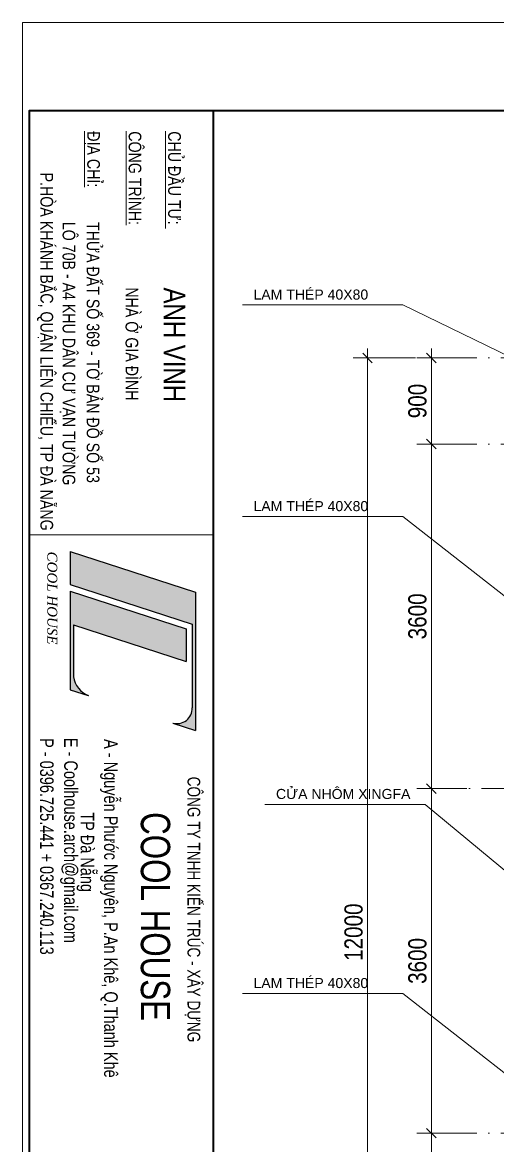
# Model space of a CAD drawing. Header units: inches. Extents: x 921646 to 2157952, y -92667 to 262089.
# Drawn here: x 1945051 to 1950014, y 175624 to 187359 of the extents above; entities that cross this region are included whole.
import ezdxf

# ---------------------------------------------------------------- set-up
doc = ezdxf.new("R2010")
doc.units = ezdxf.units.IN
doc.header["$MEASUREMENT"] = 0
doc.linetypes.add('DASHDOT', pattern=[1, 0.5, -0.25, 0, -0.25])
doc.layers.get('0').update_dxf_attribs({"lineweight": 9})
doc.layers.get('DEFPOINTS').update_dxf_attribs({"lineweight": 9})
for name, color, linetype, lineweight in [('04-TRUC', 40, 'DASHDOT', 9), ('15 TEXT', 134, 'Continuous', 15), ('6 DIM KICH THUOC', 8, 'Continuous', 9), ('Cp Net Dam 0.25', 4, 'Continuous', 25), ('Cp Net Manh 0.15', 8, 'Continuous', 15), ('Cp Net Thep 0.40', 2, 'Continuous', 40), ('Cp Text 0.15', 3, 'Continuous', 15), ('dim', 252, 'Continuous', 9), ('HATCH', 244, 'Continuous', 0)]:
    doc.layers.add(name, color=color, linetype=linetype, lineweight=lineweight)
doc.styles.add('ARIAL', font='arial.ttf')
doc.styles.add('CHU', font='arial.ttf')
doc.styles.add('IN', font='VHARIAL.TTF')
doc.styles.add('kt', font='VHELVCN.TTF')
doc.styles.add('Text', font='VKORIN.TTF')
doc.styles.add('tvsimil', font='tvsimli.shx', dxfattribs={"width": 0.85})
doc.dimstyles.new('DIM 100 - cp1601 nho', dxfattribs={"dimtxt": 190, "dimasz": 100, "dimexe": 150, "dimexo": 100, "dimgap": 50, "dimtad": 1, "dimdec": 0, "dimrnd": 1, "dimzin": 0, "dimdsep": 32, "dimtxsty": 'tvsimil', "dimblk": 'OBLIQUE', "dimcen": -0.09, "dimdle": 100, "dimclrd": 15, "dimclre": 15, "dimclrt": 3, "dimadec": 0, "dimazin": 0, "dimtfac": 1, "dimtdec": 0, "dimtix": 1, "dimtmove": 1, "dimatfit": 3, "dimfxl": 500, "dimfxlon": 1, "dimtolj": 1, "dimtzin": 0, "dimlwd": -1, "dimlwe": -1, "dimarcsym": 0})
doc.dimstyles.new('VJC100', dxfattribs={"dimscale": 1.2, "dimtxt": 200, "dimasz": 100, "dimexe": 100, "dimexo": 0, "dimgap": 60, "dimtad": 1, "dimdec": 0, "dimlfac": -1, "dimzin": 9, "dimdsep": 46, "dimtxsty": 'CHU', "dimblk": 'ARCHTICK', "dimcen": 0.9, "dimdle": 100, "dimclrd": 251, "dimclre": 251, "dimclrt": 3, "dimadec": 0, "dimazin": 0, "dimtfac": 1, "dimtdec": 0, "dimtix": 1, "dimtmove": 2, "dimatfit": 3, "dimfxl": 500, "dimtolj": 1, "dimtzin": 0, "dimlwd": 13, "dimlwe": 9, "dimarcsym": 0})

# ---------------------------------------------------------------- blocks, each defined once
blk = doc.blocks.new('_Oblique')
at = {"color": 0, "linetype": 'ByBlock', "lineweight": -2}
blk.add_line((-0.5, -0.5), (0.5, 0.5), dxfattribs=at)
blk = doc.blocks.new('*D185')
at = {"layer": 'DEFPOINTS', "color": 0, "transparency": 16777216}
for p in [(1949323, 175753), (1949795, 175753), (1949795, 171853)]:
    blk.add_point(p, dxfattribs=at)
at = {"layer": 'dim', "color": 15, "linetype": 'Continuous', "transparency": 16777216}
for p, q in [((1949323, 171753), (1949323, 175853)), ((1949695, 175753), (1949173, 175753)), ((1949695, 171853), (1949173, 171853))]:
    blk.add_line(p, q, dxfattribs=at)
at = {"layer": 'dim', "color": 15, "transparency": 16777216, "xscale": 100, "yscale": 100, "zscale": 100}
for p, rotation in [((1949323, 175753), 90), ((1949323, 171853), 270)]:
    blk.add_blockref('_Oblique', p, dxfattribs=dict(at, rotation=rotation))
at = {"layer": 'dim', "color": 3, "transparency": 16777216, "insert": (1949178, 173803), "char_height": 190, "attachment_point": 5, "rotation": 90, "style": 'tvsimil'}
blk.add_mtext('\\A1;3900', dxfattribs=at)
blk = doc.blocks.new('*D186')
at = {"layer": 'DEFPOINTS', "color": 0, "transparency": 16777216}
for p in [(1949323, 179353), (1949795, 179353), (1949795, 175753)]:
    blk.add_point(p, dxfattribs=at)
at = {"layer": 'dim', "color": 15, "linetype": 'Continuous', "transparency": 16777216}
for p, q in [((1949323, 175653), (1949323, 179453)), ((1949695, 179353), (1949173, 179353)), ((1949695, 175753), (1949173, 175753))]:
    blk.add_line(p, q, dxfattribs=at)
at = {"layer": 'dim', "color": 15, "transparency": 16777216, "xscale": 100, "yscale": 100, "zscale": 100}
for p, rotation in [((1949323, 179353), 90), ((1949323, 175753), 270)]:
    blk.add_blockref('_Oblique', p, dxfattribs=dict(at, rotation=rotation))
at = {"layer": 'dim', "color": 3, "transparency": 16777216, "insert": (1949178, 177553), "char_height": 190, "attachment_point": 5, "rotation": 90, "style": 'tvsimil'}
blk.add_mtext('\\A1;3600', dxfattribs=at)
blk = doc.blocks.new('*D187')
at = {"layer": 'DEFPOINTS', "color": 0, "transparency": 16777216}
for p in [(1949323, 182953), (1949795, 182953), (1949795, 179353)]:
    blk.add_point(p, dxfattribs=at)
at = {"layer": 'dim', "color": 15, "linetype": 'Continuous', "transparency": 16777216}
for p, q in [((1949695, 182953), (1949173, 182953)), ((1949323, 179253), (1949323, 183053)), ((1949695, 179353), (1949173, 179353))]:
    blk.add_line(p, q, dxfattribs=at)
at = {"layer": 'dim', "color": 15, "transparency": 16777216, "xscale": 100, "yscale": 100, "zscale": 100}
for p, rotation in [((1949323, 182953), 90), ((1949323, 179353), 270)]:
    blk.add_blockref('_Oblique', p, dxfattribs=dict(at, rotation=rotation))
at = {"layer": 'dim', "color": 3, "transparency": 16777216, "insert": (1949178, 181153), "char_height": 190, "attachment_point": 5, "rotation": 90, "style": 'tvsimil'}
blk.add_mtext('\\A1;3600', dxfattribs=at)
blk = doc.blocks.new('*D188')
at = {"layer": 'DEFPOINTS', "color": 0, "transparency": 16777216}
for p in [(1949795, 183853), (1948656, 171853), (1949795, 171853)]:
    blk.add_point(p, dxfattribs=at)
at = {"layer": 'dim', "color": 15, "linetype": 'Continuous', "transparency": 16777216}
for p, q in [((1948656, 183953), (1948656, 171753)), ((1949156, 183853), (1948506, 183853)), ((1949156, 171853), (1948506, 171853))]:
    blk.add_line(p, q, dxfattribs=at)
at = {"layer": 'dim', "color": 15, "transparency": 16777216, "xscale": 100, "yscale": 100, "zscale": 100}
for p, rotation in [((1948656, 183853), 90), ((1948656, 171853), 270)]:
    blk.add_blockref('_Oblique', p, dxfattribs=dict(at, rotation=rotation))
at = {"layer": 'dim', "color": 3, "transparency": 16777216, "insert": (1948511, 177853), "char_height": 190, "attachment_point": 5, "rotation": 90, "style": 'tvsimil'}
blk.add_mtext('\\A1;12000', dxfattribs=at)
blk = doc.blocks.new('*D141')
at = {"layer": 'DEFPOINTS', "color": 0, "transparency": 16777216}
for p in [(1949795, 183853), (1949323, 182953), (1949795, 182953)]:
    blk.add_point(p, dxfattribs=at)
at = {"layer": 'dim', "color": 15, "linetype": 'Continuous', "transparency": 16777216}
for p, q in [((1949323, 183953), (1949323, 182853)), ((1949695, 183853), (1949173, 183853)), ((1949695, 182953), (1949173, 182953))]:
    blk.add_line(p, q, dxfattribs=at)
at = {"layer": 'dim', "color": 15, "transparency": 16777216, "xscale": 100, "yscale": 100, "zscale": 100}
for p, rotation in [((1949323, 183853), 90), ((1949323, 182953), 270)]:
    blk.add_blockref('_Oblique', p, dxfattribs=dict(at, rotation=rotation))
at = {"layer": 'dim', "color": 3, "transparency": 16777216, "insert": (1949178, 183403), "char_height": 190, "attachment_point": 5, "rotation": 90, "style": 'tvsimil'}
blk.add_mtext('\\A1;900', dxfattribs=at)
blk = doc.blocks.new('_ArchTick')
at = {"layer": 'dim', "const_width": 0.15}
blk.add_lwpolyline([(0.2, 0.2), (-0.2, -0.2)], dxfattribs=at)
blk = doc.blocks.new('Khung Ht dep')
at = {"layer": 'HATCH'}
h = blk.add_hatch(color=256, dxfattribs=at)
h.dxf.hatch_style = 1
h.paths.add_polyline_path([(9412, 2369), (9878, 2369), (10440, 4098), (11626, 4098, -0.508984), (11842, 3821), (11946, 4142), (9989, 4142)])
h.paths.add_polyline_path([(9972, 2369), (11370, 2369), (11453, 2625, -0.262638), (11186, 2413), (10452, 2413), (10971, 4009), (10505, 4009)], flags=17)
blk.add_line((9173, 4392), (9173, 1792))
at = {"layer": 'Cp Net Dam 0.25'}
for p, q in [((9412, 2369), (9989, 4142)), ((9989, 4142), (11946, 4142)), ((11842, 3821), (11946, 4142)), ((9878, 2369), (10440, 4098)), ((9972, 2369), (10505, 4009)), ((10440, 4098), (11626, 4098)), ((10452, 2413), (10971, 4009)), ((10505, 4009), (10971, 4009)), ((11370, 2369), (11453, 2625)), ((10452, 2413), (11186, 2413)), ((9412, 2369), (9878, 2369)), ((9972, 2369), (11370, 2369))]:
    blk.add_line(p, q, dxfattribs=at)
for centre, radius, start, end in [((11633, 3881), 217, 344.0217, 91.9232), ((11131, 2756), 347, 278.9949, 337.8578)]:
    blk.add_arc(centre, radius, start, end, dxfattribs=at)
at = {"layer": 'Cp Net Thep 0.40', "color": 106}
blk.add_line((3162, 4392), (30380, 4392), dxfattribs=at)
at = {"layer": 'Cp Net Thep 0.40', "color": 106, "flags": 128}
blk.add_lwpolyline([(30380, 21415), (30380, 1792), (3162, 1792), (3162, 21415)], close=True, dxfattribs=at)
at = {"layer": 'DEFPOINTS', "ltscale": 100}
blk.add_lwpolyline([(30430, 1692), (30430, 21515), (1912, 21515), (1912, 1692)], close=True, dxfattribs=at)
at = {"layer": 'Cp Net Manh 0.15', "insert": (9412, 2185), "char_height": 140.72, "width": 1957.54, "attachment_point": 1, "rotation": 359.9996, "style": 'kt'}
blk.add_mtext('\\pxqd;{\\fTimes New Roman|b0|i1|c0|p18;COOL HOUSE}', dxfattribs=at)
at = {"layer": 'Cp Text 0.15', "color": 8, "style": 'Text', "width": 0.8}
for s, height, p in [('COÂNG TY TNHH KIEÁN TRUÙC - XAÂY DÖÏNG', 180.23, (12602, 4030)), ('COOL HOUSE', 415.3, (13104, 3369)), ('A - Nguyeãn Phöôùc Nguyeân, P.An Kheâ, Q.Thanh Kheâ', 192.25, (12069, 2849)), ('TP Ñaø Naüng', 192.25, (13105, 2516)), ('E - Coolhouse.arch@gmail.com', 192.25, (12052, 2282)), ('P - 0396.725.441 + 0367.240.113', 192.25, (12055, 1941))]:
    blk.add_text(s, height=height, dxfattribs=at).set_placement(p)
at = {"layer": 'Cp Text 0.15', "color": 7, "ltscale": 100, "style": 'IN', "width": 0.8}
for s, height, p in [('%%uchñ ®Çu t\xad: ', 180, (3455, 3756)), ('ANH VINH', 304.2, (5669, 3694, -32416)), ('%%Uc«ng tr×nh:', 180, (3455, 3196)), ('nhµ ë gia ®×nh', 180, (5667, 3152, -32416)), ('%%U®Þa chØ:', 180, (3455, 2609)), ('thöa ®Êt sè 369 - tê b¶n ®å sè 53', 180, (4741, 2602, -32416)), ('l« 70b - a4 khu d©n c\xad v¹n t\xadêng ', 180, (4738, 2260, -32416)), ('p.hßa kh¸nh b¾c, quËn liªn chiÓu, tp ®µ n½ng', 180, (4041, 1946, -32416))]:
    blk.add_text(s, height=height, dxfattribs=at).set_placement(p)

msp = doc.modelspace()

# ---------------------------------------------------------------- linework, layer by layer
at = {"layer": '04-TRUC', "ltscale": 500}
for p, q in [((1957298.5, 183853.4), (1949340, 183853.4)), ((1957298.5, 182953.4), (1949340, 182953.4)), ((1957098.5, 179353.4), (1949140, 179353.4)), ((1957298.5, 175753.4), (1949340, 175753.4))]:
    msp.add_line(p, q, dxfattribs=at)

# ---------------------------------------------------------------- block references
at = {"layer": 'Cp Net Manh 0.15', "xscale": 0.737236949663151, "yscale": 0.737236949663151, "zscale": 0.737236949663151, "rotation": 270}
msp.add_blockref('Khung Ht dep', (1943804.3, 188768.7), dxfattribs=at)

# ---------------------------------------------------------------- texts
at = {"layer": '15 TEXT', "char_height": 105, "attachment_point": 1, "style": 'ARIAL'}
for s, insert in [('LAM THÉP 40X80', (1947465.1, 184568.3)), ('LAM THÉP 40X80', (1947465.1, 182357.8)), ('CỬA NHÔM XINGFA', (1947700, 179350.1)), ('LAM THÉP 40X80', (1947465.1, 177374.5))]:
    msp.add_mtext_dynamic_manual_height_columns(s, width=1652.564, gutter_width=6.25, heights=[0], dxfattribs=dict(at, insert=insert))

# ---------------------------------------------------------------- dimensions: what is measured, and where the dimension line sits
at = {"layer": 'dim'}
for base, p1, p2, picture, middle in [((1948656.2, 171853.4), (1949795.4, 183853.4), (1949795.4, 171853.4), '*D188', (1948511.2, 177853.4)), ((1949323, 182953.4), (1949795.4, 183853.4), (1949795.4, 182953.4), '*D141', (1949178, 183403.4)), ((1949323, 182953.4), (1949795.4, 179353.4), (1949795.4, 182953.4), '*D187', (1949178, 181153.4)), ((1949323, 179353.4), (1949795.4, 175753.4), (1949795.4, 179353.4), '*D186', (1949178, 177553.4)), ((1949323, 175753.4), (1949795.4, 171853.4), (1949795.4, 175753.4), '*D185', (1949178, 173803.4))]:
    dim = msp.add_linear_dim(base=base, p1=p1, p2=p2, angle=90, dimstyle='DIM 100 - cp1601 nho', dxfattribs=at)
    dim.commit()
    dim.dimension.update_dxf_attribs({"geometry": picture, "text_midpoint": middle})

# ---------------------------------------------------------------- leaders
at = {"layer": '6 DIM KICH THUOC'}
for points in [[(1952827.6, 182559.7), (1949024.7, 184407.2), (1947348.5, 184407.2)], [(1950754.6, 180840.7), (1949024.7, 182196.7), (1947348.5, 182196.7)], [(1950990.4, 177746.5), (1949259.7, 179189), (1947583.4, 179189)], [(1950754.6, 175857.4), (1949024.7, 177213.5), (1947348.5, 177213.5)]]:
    msp.add_leader(points, dimstyle='VJC100', override={"dimscale": 0.6, "dimtxt": 180, "dimasz": 200, "dimexo": 100, "dimgap": 60, "dimtad": 0, "dimtfill": 1}, dxfattribs=at)

doc.saveas('drawing.dxf')
